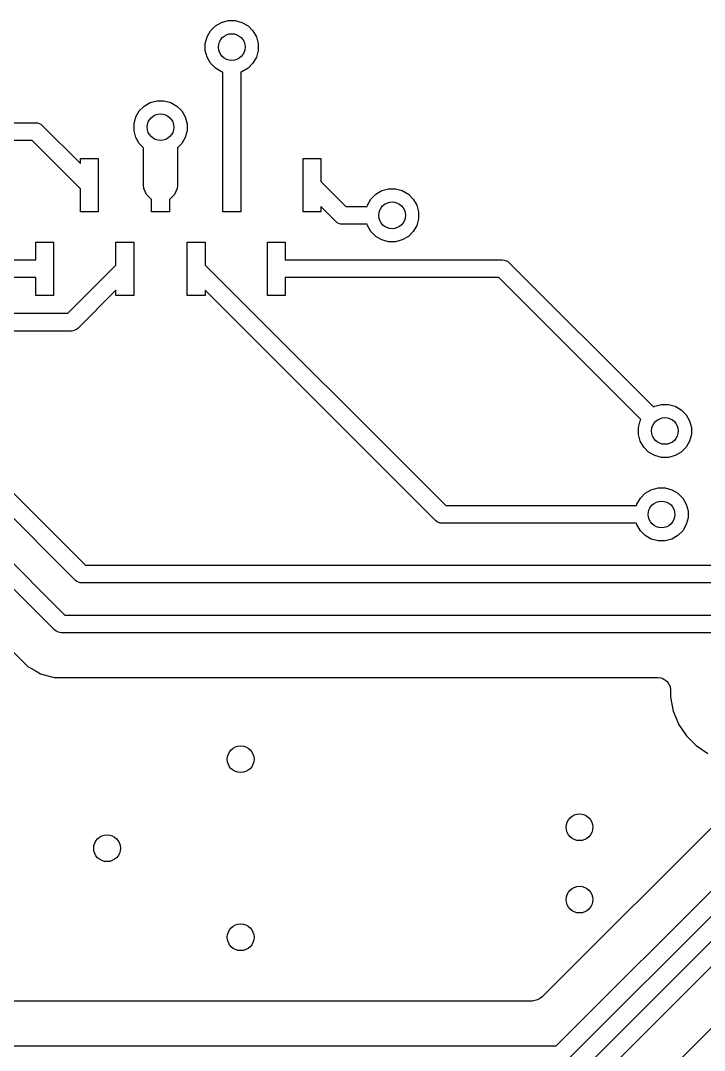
# Model space of a CAD drawing. Header units: millimetres. Extents: x 87.7 to 142.1, y -85.2 to -61.4.
# Drawn here: x 114.63 to 122.31, y -73.27 to -61.7 of the extents above; entities that cross this region are included whole.
import ezdxf

# ---------------------------------------------------------------- set-up
doc = ezdxf.new("R2010")
doc.units = ezdxf.units.MM
doc.layers.add('F.Cu', color=13, linetype='CONTINUOUS', true_color=0xc83434)

msp = doc.modelspace()

# ---------------------------------------------------------------- linework, layer by layer
at = {"layer": 'F.Cu', "linetype": 'CONTINUOUS'}
for p, q in [((116.761994, -61.817372), (116.817372, -61.761994)), ((116.817372, -61.761994), (116.885195, -61.722836)), ((116.885195, -61.722836), (116.960842, -61.702567)), ((116.960842, -61.702567), (117.039158, -61.702567)), ((117.039158, -61.702567), (117.114805, -61.722836)), ((117.114805, -61.722836), (117.182628, -61.761994)), ((117.182628, -61.761994), (117.238006, -61.817372)), ((116.702567, -61.960842), (116.722836, -61.885195)), ((116.722836, -61.885195), (116.761994, -61.817372)), ((117.238006, -61.817372), (117.277164, -61.885195)), ((117.277164, -61.885195), (117.297433, -61.960842)), ((116.702567, -62.039158), (116.702567, -61.960842)), ((117.297433, -61.960842), (117.297433, -62.039158)), ((116.722836, -62.114805), (116.702567, -62.039158)), ((116.761994, -62.182628), (116.722836, -62.114805)), ((117.277164, -62.114805), (117.238006, -62.182628)), ((117.297433, -62.039158), (117.277164, -62.114805)), ((116.817372, -62.238006), (116.761994, -62.182628)), ((117.238006, -62.182628), (117.182628, -62.238006)), ((116.885195, -62.277164), (116.817372, -62.238006)), ((116.9, -62.28113), (116.885195, -62.277164)), ((116.9, -63.25), (116.9, -62.28113)), ((117.114805, -62.277164), (117.1, -62.28113)), ((117.1, -62.28113), (117.1, -63.25)), ((117.182628, -62.238006), (117.114805, -62.277164)), ((115.961994, -62.717372), (116.017372, -62.661994)), ((116.017372, -62.661994), (116.085195, -62.622836)), ((116.085195, -62.622836), (116.160842, -62.602567)), ((116.160842, -62.602567), (116.239158, -62.602567)), ((116.239158, -62.602567), (116.314805, -62.622836)), ((116.314805, -62.622836), (116.382628, -62.661994)), ((116.382628, -62.661994), (116.438006, -62.717372)), ((115.902567, -62.860842), (115.922836, -62.785195)), ((115.922836, -62.785195), (115.961994, -62.717372)), ((116.438006, -62.717372), (116.477164, -62.785195)), ((116.477164, -62.785195), (116.497433, -62.860842)), ((106.9235, -62.85), (114.8, -62.85)), ((114.8, -62.85), (114.819509, -62.851921)), ((114.819509, -62.851921), (114.855557, -62.866853)), ((114.855557, -62.866853), (114.870711, -62.879289)), ((114.870711, -62.879289), (115.3, -63.308578)), ((115.902567, -62.939158), (115.902567, -62.860842)), ((116.497433, -62.860842), (116.497433, -62.939158)), ((115.922836, -63.014805), (115.902567, -62.939158)), ((115.961994, -63.082628), (115.922836, -63.014805)), ((116.477164, -63.014805), (116.438006, -63.082628)), ((116.497433, -62.939158), (116.477164, -63.014805)), ((114.758578, -63.05), (106.964922, -63.05)), ((115.3, -63.591422), (114.758578, -63.05)), ((116.0095, -63.130134), (115.961994, -63.082628)), ((116.0095, -63.55), (116.0095, -63.130134)), ((116.438006, -63.082628), (116.3905, -63.130134)), ((116.3905, -63.130134), (116.3905, -63.55)), ((115.3, -63.308578), (115.3, -63.25)), ((115.3, -63.25), (115.5, -63.25)), ((115.5, -63.25), (115.5, -63.85)), ((116.9, -63.85), (116.9, -63.25)), ((117.1, -63.25), (117.1, -63.85)), ((117.8, -63.85), (117.8, -63.25)), ((117.8, -63.25), (118, -63.25)), ((118, -63.25), (118, -63.508578)), ((118, -63.508578), (118.281421, -63.79)), ((115.3, -63.85), (115.3, -63.591422)), ((116.01316, -63.587165), (116.0095, -63.55)), ((116.041605, -63.655836), (116.01316, -63.587165)), ((116.38684, -63.587165), (116.358395, -63.655836)), ((116.3905, -63.55), (116.38684, -63.587165)), ((118.617372, -63.651994), (118.685195, -63.612836)), ((118.685195, -63.612836), (118.760842, -63.592567)), ((118.760842, -63.592567), (118.839158, -63.592567)), ((118.839158, -63.592567), (118.914805, -63.612836)), ((118.914805, -63.612836), (118.982628, -63.651994)), ((116.094164, -63.708395), (116.041605, -63.655836)), ((116.1, -63.710812), (116.094164, -63.708395)), ((116.1, -63.85), (116.1, -63.710812)), ((116.305836, -63.708395), (116.3, -63.710812)), ((116.3, -63.710812), (116.3, -63.85)), ((116.358395, -63.655836), (116.305836, -63.708395)), ((118.522836, -63.775195), (118.561994, -63.707372)), ((118.561994, -63.707372), (118.617372, -63.651994)), ((118.982628, -63.651994), (119.038006, -63.707372)), ((119.038006, -63.707372), (119.077164, -63.775195)), ((115.5, -63.85), (115.3, -63.85)), ((116.3, -63.85), (116.1, -63.85)), ((117.1, -63.85), (116.9, -63.85)), ((118, -63.85), (117.8, -63.85)), ((118.16929, -63.960711), (118, -63.791421)), ((118, -63.791421), (118, -63.85)), ((118.281421, -63.79), (118.518869, -63.79)), ((118.518869, -63.79), (118.522836, -63.775195)), ((119.077164, -63.775195), (119.097433, -63.850842)), ((119.097433, -63.850842), (119.097433, -63.929158)), ((118.184443, -63.973148), (118.16929, -63.960711)), ((119.097433, -63.929158), (119.077164, -64.004805)), ((118.220491, -63.988079), (118.184443, -63.973148)), ((118.24, -63.99), (118.220491, -63.988079)), ((118.518869, -63.99), (118.24, -63.99)), ((118.522836, -64.004805), (118.518869, -63.99)), ((118.561994, -64.072628), (118.522836, -64.004805)), ((118.617372, -64.128006), (118.561994, -64.072628)), ((119.038006, -64.072628), (118.982628, -64.128006)), ((119.077164, -64.004805), (119.038006, -64.072628)), ((114.8, -64.39), (114.8, -64.19)), ((114.8, -64.19), (115, -64.19)), ((115, -64.19), (115, -64.79)), ((115.7, -64.448578), (115.7, -64.19)), ((115.7, -64.19), (115.9, -64.19)), ((115.9, -64.19), (115.9, -64.79)), ((116.5, -64.79), (116.5, -64.19)), ((116.5, -64.19), (116.7, -64.19)), ((116.7, -64.19), (116.7, -64.448578)), ((117.4, -64.79), (117.4, -64.19)), ((117.4, -64.19), (117.6, -64.19)), ((117.6, -64.19), (117.6, -64.39)), ((118.685195, -64.167164), (118.617372, -64.128006)), ((118.760842, -64.187433), (118.685195, -64.167164)), ((118.839158, -64.187433), (118.760842, -64.187433)), ((118.914805, -64.167164), (118.839158, -64.187433)), ((118.982628, -64.128006), (118.914805, -64.167164)), ((113.058773, -64.39), (114.8, -64.39)), ((117.6, -64.39), (120.04, -64.39)), ((120.04, -64.39), (120.059509, -64.391921)), ((120.059509, -64.391921), (120.095557, -64.406853)), ((120.095557, -64.406853), (120.110711, -64.419289)), ((120.110711, -64.419289), (121.734421, -66.042999)), ((115.158578, -64.99), (115.7, -64.448578)), ((116.7, -64.448578), (119.401421, -67.15)), ((114.8, -64.59), (113.017352, -64.59)), ((114.8, -64.79), (114.8, -64.59)), ((119.998578, -64.59), (117.6, -64.59)), ((117.6, -64.59), (117.6, -64.79)), ((121.592999, -66.184421), (119.998578, -64.59)), ((115.7, -64.731422), (115.270711, -65.160711)), ((115.7, -64.79), (115.7, -64.731422)), ((119.289289, -67.32071), (116.7, -64.731421)), ((116.7, -64.731421), (116.7, -64.79)), ((112.335191, -64.797789), (115.357401, -67.82)), ((115, -64.79), (114.8, -64.79)), ((115.9, -64.79), (115.7, -64.79)), ((116.7, -64.79), (116.5, -64.79)), ((117.6, -64.79), (117.4, -64.79)), ((115.24527, -67.990711), (112.223058, -64.9685)), ((113.093087, -64.99), (115.158578, -64.99)), ((115.2, -65.19), (113.051666, -65.19)), ((115.219509, -65.188079), (115.2, -65.19)), ((115.255557, -65.173147), (115.219509, -65.188079)), ((115.270711, -65.160711), (115.255557, -65.173147)), ((112.103231, -65.357789), (115.125441, -68.38)), ((115.01331, -68.550711), (111.991098, -65.5285)), ((121.734421, -66.042999), (121.747695, -66.035336)), ((121.747695, -66.035336), (121.823342, -66.015067)), ((121.823342, -66.015067), (121.901658, -66.015067)), ((121.901658, -66.015067), (121.977305, -66.035336)), ((121.977305, -66.035336), (122.045128, -66.074494)), ((122.045128, -66.074494), (122.100506, -66.129872)), ((122.100506, -66.129872), (122.139664, -66.197695)), ((121.565067, -66.273342), (121.585336, -66.197695)), ((121.565067, -66.351658), (121.565067, -66.273342)), ((121.585336, -66.197695), (121.592999, -66.184421)), ((122.139664, -66.197695), (122.159933, -66.273342)), ((122.159933, -66.273342), (122.159933, -66.351658)), ((121.585336, -66.427305), (121.565067, -66.351658)), ((122.159933, -66.351658), (122.139664, -66.427305)), ((121.624494, -66.495128), (121.585336, -66.427305)), ((121.679872, -66.550506), (121.624494, -66.495128)), ((122.100506, -66.495128), (122.045128, -66.550506)), ((122.139664, -66.427305), (122.100506, -66.495128)), ((121.747695, -66.589664), (121.679872, -66.550506)), ((121.823342, -66.609933), (121.747695, -66.589664)), ((121.901658, -66.609933), (121.823342, -66.609933)), ((121.977305, -66.589664), (121.901658, -66.609933)), ((122.045128, -66.550506), (121.977305, -66.589664)), ((121.642372, -67.011994), (121.710195, -66.972836)), ((121.710195, -66.972836), (121.785842, -66.952567)), ((121.785842, -66.952567), (121.864158, -66.952567)), ((121.864158, -66.952567), (121.939805, -66.972836)), ((121.939805, -66.972836), (122.007628, -67.011994)), ((121.547836, -67.135195), (121.586994, -67.067372)), ((121.586994, -67.067372), (121.642372, -67.011994)), ((122.007628, -67.011994), (122.063006, -67.067372)), ((122.063006, -67.067372), (122.102164, -67.135195)), ((119.401421, -67.15), (121.543869, -67.15)), ((121.543869, -67.15), (121.547836, -67.135195)), ((122.102164, -67.135195), (122.122433, -67.210842)), ((122.122433, -67.210842), (122.122433, -67.289158)), ((119.304442, -67.333147), (119.289289, -67.32071)), ((122.122433, -67.289158), (122.102164, -67.364805)), ((119.313404, -67.336859), (119.304442, -67.333147)), ((119.340491, -67.348079), (119.313404, -67.336859)), ((119.36, -67.35), (119.340491, -67.348079)), ((121.543869, -67.35), (119.36, -67.35)), ((121.547836, -67.364805), (121.543869, -67.35)), ((121.586994, -67.432628), (121.547836, -67.364805)), ((121.642372, -67.488006), (121.586994, -67.432628)), ((122.063006, -67.432628), (122.007628, -67.488006)), ((122.102164, -67.364805), (122.063006, -67.432628)), ((121.710195, -67.527164), (121.642372, -67.488006)), ((121.785842, -67.547433), (121.710195, -67.527164)), ((121.864158, -67.547433), (121.785842, -67.547433)), ((121.939805, -67.527164), (121.864158, -67.547433)), ((122.007628, -67.488006), (121.939805, -67.527164)), ((115.357401, -67.82), (122.625, -67.82)), ((115.260423, -68.003147), (115.24527, -67.990711)), ((115.296471, -68.018079), (115.260423, -68.003147)), ((115.31598, -68.02), (115.296471, -68.018079)), ((122.725, -68.02), (115.31598, -68.02)), ((114.199932, -68.445148), (114.715303, -68.960519)), ((115.125441, -68.38), (122.725, -68.38)), ((115.028463, -68.563147), (115.01331, -68.550711)), ((115.064511, -68.578079), (115.028463, -68.563147)), ((115.08402, -68.58), (115.064511, -68.578079)), ((122.625, -68.58), (115.08402, -68.58)), ((120.642598, -73.22), (125.215109, -68.647489)), ((125.327242, -68.8182), (120.754731, -73.390711)), ((114.715303, -68.960519), (114.715996, -68.961019)), ((114.715996, -68.961019), (114.718507, -68.96237)), ((114.718507, -68.96237), (114.804845, -69.012216)), ((114.804845, -69.012216), (114.852236, -69.039577)), ((114.852236, -69.039577), (115.004963, -69.080501)), ((115.004963, -69.080501), (115.004965, -69.080501)), ((115.004965, -69.080501), (115.170674, -69.080501)), ((115.170674, -69.080501), (115.172578, -69.080501)), ((115.172578, -69.080501), (115.172641, -69.0805)), ((115.172641, -69.0805), (121.782671, -69.0805)), ((121.782671, -69.0805), (121.817606, -69.085523)), ((121.817606, -69.085523), (121.832604, -69.089927)), ((121.832604, -69.089927), (121.891355, -69.127672)), ((121.891355, -69.127672), (121.891379, -69.1277)), ((121.891379, -69.1277), (121.891382, -69.127702)), ((121.891382, -69.127702), (121.891383, -69.127704)), ((121.891383, -69.127704), (121.892542, -69.129041)), ((121.892542, -69.129041), (121.920018, -69.183902)), ((120.808284, -73.62), (125.220794, -69.207489)), ((121.920018, -69.183902), (121.921663, -69.19146)), ((121.921663, -69.19146), (121.9245, -69.217831)), ((121.9245, -69.217831), (121.9245, -69.303846)), ((125.332927, -69.3782), (120.920417, -73.790711)), ((121.9245, -69.303848), (121.924499, -69.303848)), ((121.924499, -69.303848), (121.955257, -69.458471)), ((121.9245, -69.303846), (121.9245, -69.303848)), ((121.955257, -69.458471), (121.955264, -69.458502)), ((121.955264, -69.458502), (122.015598, -69.604165)), ((120.550578, -74.85282), (125.774109, -69.62929)), ((122.015598, -69.604165), (122.015603, -69.604174)), ((122.015603, -69.604174), (122.015613, -69.604191)), ((122.015613, -69.604191), (122.103211, -69.73529)), ((122.103211, -69.73529), (122.103212, -69.735291)), ((122.103212, -69.735291), (122.103217, -69.735297)), ((122.103217, -69.735297), (122.214701, -69.846781)), ((122.214701, -69.846781), (122.214707, -69.846786)), ((122.214707, -69.846786), (122.214711, -69.846789)), ((122.214711, -69.846789), (122.345814, -69.93439)), ((122.914289, -70.240494), (120.484211, -72.670573)), ((120.373442, -72.7195), (113.51733, -72.7195)), ((120.432872, -72.70433), (120.373442, -72.7195)), ((120.45596, -72.691722), (120.432872, -72.70433)), ((120.460264, -72.6885), (120.45596, -72.691722)), ((120.484211, -72.670573), (120.460264, -72.6885)), ((105.88, -73.22), (120.642598, -73.22))]:
    msp.add_line(p, q, dxfattribs=at)
at = {"layer": 'F.Cu'}
for centre in [(117, -62), (116.2, -62.9), (118.8, -63.89), (121.8625, -66.3125), (121.825, -67.25), (117.1, -70), (120.904, -70.7644), (115.6, -71), (120.904, -71.5772), (117.1, -72)]:
    msp.add_circle(centre, 0.15, dxfattribs=at)

doc.saveas('drawing.dxf')
